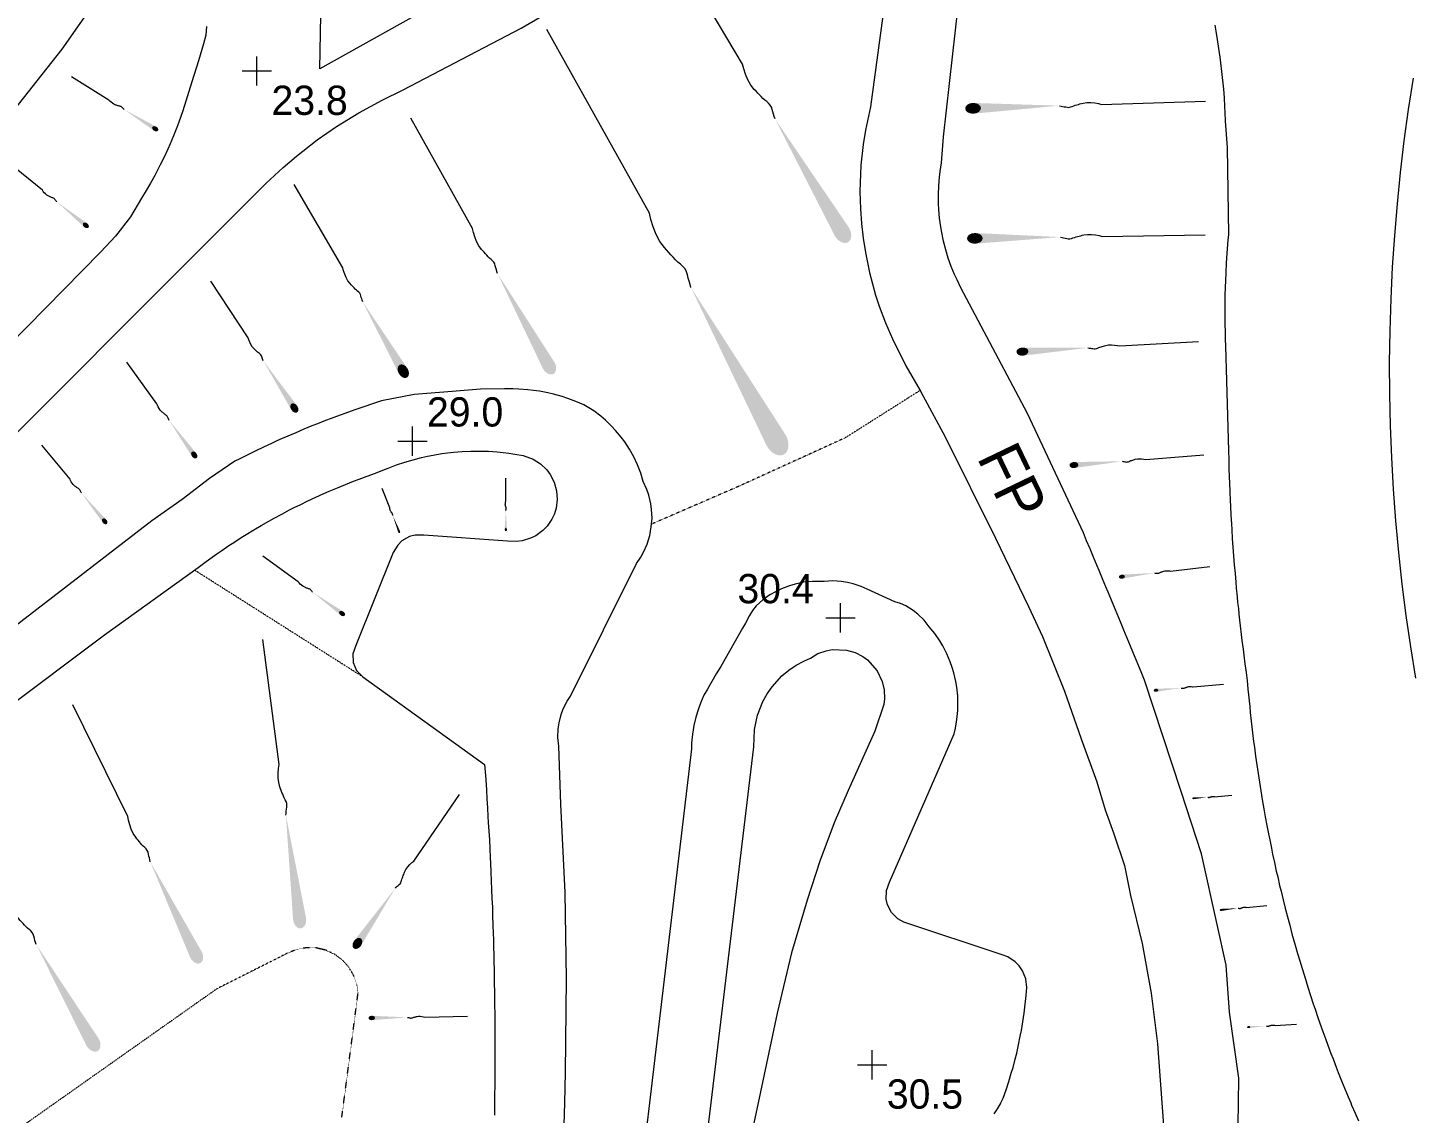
# Model space of a CAD drawing. Header units: millimetres. Extents: x 833924389 to 835767163, y 817400000 to 818811854.
# Drawn here: x 835464360 to 835511644, y 818006871 to 818043950 of the extents above; entities that cross this region are included whole.
import ezdxf
from ezdxf.enums import TextEntityAlignment as Align

# ---------------------------------------------------------------- set-up
doc = ezdxf.new("R2010")
doc.units = ezdxf.units.MM
doc.header["$LTSCALE"] = 10
doc.header["$MEASUREMENT"] = 0
doc.linetypes.add('11nw24d$1$DGN Style 5', pattern=[1.174922, 0.503538, -0.671384])
doc.layers.add('01_Base_Plan', color=5, linetype='Continuous', lineweight=5)
doc.styles.add('11nw24d$0$Style-WORKING', font='WORKING.shx')
doc.styles.add('11nw24d$1$Style-ENGINEERING', font='ENGINEERING.shx')

# ---------------------------------------------------------------- blocks, each defined once
blk = doc.blocks.new('11nw24d$0$SPOTHT')
at = {"layer": '01_Base_Plan', "linetype": 'Continuous', "lineweight": 13}
for p, q in [((0, -0.5), (0, 0.5)), ((-0.5, 0), (0.5, 0))]:
    blk.add_line(p, q, dxfattribs=at)

msp = doc.modelspace()

# ---------------------------------------------------------------- hatches: boundary and pattern name
at = {"layer": '01_Base_Plan', "linetype": 'Continuous'}
h = msp.add_hatch(color=256, dxfattribs=at)
edge = h.paths.add_edge_path()
edge.add_ellipse((835496644, 818041196), major_axis=(269, 8), ratio=0.683333, start_angle=0, end_angle=360)
h = msp.add_hatch(color=256, dxfattribs=at)
edge = h.paths.add_edge_path()
edge.add_ellipse((835468715, 818040498), major_axis=(-97, 60.2), ratio=0.683333, start_angle=0, end_angle=360)
h = msp.add_hatch(color=256, dxfattribs=at)
edge = h.paths.add_edge_path()
edge.add_ellipse((835466346, 818037199), major_axis=(-91, 73.6), ratio=0.683333, start_angle=0, end_angle=360)
h = msp.add_hatch(color=256, dxfattribs=at)
edge = h.paths.add_edge_path()
edge.add_ellipse((835492166, 818036977), major_axis=(-209, 352), ratio=0.683333, start_angle=0, end_angle=360)
h = msp.add_hatch(color=256, dxfattribs=at)
edge = h.paths.add_edge_path()
edge.add_ellipse((835496705, 818036754), major_axis=(267, 4), ratio=0.683333, start_angle=0, end_angle=360)
h = msp.add_hatch(color=256, dxfattribs=at)
edge = h.paths.add_edge_path()
edge.add_ellipse((835498329, 818032887), major_axis=(204, 12), ratio=0.683333, start_angle=0, end_angle=360)
h = msp.add_hatch(color=256, dxfattribs=at)
edge = h.paths.add_edge_path()
edge.add_ellipse((835477186, 818032217), major_axis=(-127, 217), ratio=0.683333, start_angle=0, end_angle=360)
h = msp.add_hatch(color=256, dxfattribs=at)
edge = h.paths.add_edge_path()
edge.add_ellipse((835482153, 818032412), major_axis=(-160, 287), ratio=0.683333, start_angle=0, end_angle=360)
h = msp.add_hatch(color=256, dxfattribs=at)
edge = h.paths.add_edge_path()
edge.add_ellipse((835473466, 818030960), major_axis=(-97, 147), ratio=0.683333, start_angle=0, end_angle=360)
h = msp.add_hatch(color=256, dxfattribs=at)
edge = h.paths.add_edge_path()
edge.add_ellipse((835489921, 818029852), major_axis=(-266, 477), ratio=0.683333, start_angle=0, end_angle=360)
h = msp.add_hatch(color=256, dxfattribs=at)
edge = h.paths.add_edge_path()
edge.add_ellipse((835470047, 818029357), major_axis=(-78, 107), ratio=0.683333, start_angle=0, end_angle=360)
h = msp.add_hatch(color=256, dxfattribs=at)
edge = h.paths.add_edge_path()
edge.add_ellipse((835500088, 818029012), major_axis=(151, 12), ratio=0.683333, start_angle=0, end_angle=360)
h = msp.add_hatch(color=256, dxfattribs=at)
edge = h.paths.add_edge_path()
edge.add_ellipse((835466990, 818027089), major_axis=(-72.8, 88.5), ratio=0.683333, start_angle=0, end_angle=360)
h = msp.add_hatch(color=256, dxfattribs=at)
edge = h.paths.add_edge_path()
edge.add_ellipse((835477043, 818026737), major_axis=(-19.6, 49.9), ratio=0.683333, start_angle=0, end_angle=360)
h = msp.add_hatch(color=256, dxfattribs=at)
edge = h.paths.add_edge_path()
edge.add_ellipse((835480688, 818026810), major_axis=(0, 59.5), ratio=0.683333, start_angle=0, end_angle=360)
h = msp.add_hatch(color=256, dxfattribs=at)
edge = h.paths.add_edge_path()
edge.add_ellipse((835501727, 818025199), major_axis=(102, 12), ratio=0.683333, start_angle=0, end_angle=360)
h = msp.add_hatch(color=256, dxfattribs=at)
edge = h.paths.add_edge_path()
edge.add_ellipse((835475096, 818023941), major_axis=(-91.9, 66.5), ratio=0.683333, start_angle=0, end_angle=360)
h = msp.add_hatch(color=256, dxfattribs=at)
edge = h.paths.add_edge_path()
edge.add_ellipse((835502891, 818021320), major_axis=(78.2, 7.1), ratio=0.683333, start_angle=0, end_angle=360)
h = msp.add_hatch(color=256, dxfattribs=at)
edge = h.paths.add_edge_path()
edge.add_ellipse((835504170, 818017629), major_axis=(44.5, 3.6), ratio=0.683333, start_angle=0, end_angle=360)
h = msp.add_hatch(color=256, dxfattribs=at)
edge = h.paths.add_edge_path()
edge.add_ellipse((835473645, 818013511), major_axis=(-43, 324), ratio=0.683333, start_angle=0, end_angle=360)
h = msp.add_hatch(color=256, dxfattribs=at)
edge = h.paths.add_edge_path()
edge.add_ellipse((835505116, 818013818), major_axis=(53.2, 5.3), ratio=0.683333, start_angle=0, end_angle=360)
h = msp.add_hatch(color=256, dxfattribs=at)
edge = h.paths.add_edge_path()
edge.add_ellipse((835470107, 818012290), major_axis=(-143, 290), ratio=0.683333, start_angle=0, end_angle=360)
h = msp.add_hatch(color=256, dxfattribs=at)
edge = h.paths.add_edge_path()
edge.add_ellipse((835475619, 818012673), major_axis=(119, 173), ratio=0.683333, start_angle=0, end_angle=360)
h = msp.add_hatch(color=256, dxfattribs=at)
edge = h.paths.add_edge_path()
edge.add_ellipse((835476111, 818010127), major_axis=(111, 2), ratio=0.683333, start_angle=0, end_angle=360)
h = msp.add_hatch(color=256, dxfattribs=at)
edge = h.paths.add_edge_path()
edge.add_ellipse((835466574, 818009305), major_axis=(-176, 305), ratio=0.683333, start_angle=0, end_angle=360)
h = msp.add_hatch(color=256, dxfattribs=at)
edge = h.paths.add_edge_path()
edge.add_ellipse((835506055, 818009816), major_axis=(55.3, 3.6), ratio=0.683333, start_angle=0, end_angle=360)

# ---------------------------------------------------------------- linework, layer by layer
for p, q in [((835488769, 818042708), (835486022, 818047340)), ((835485592, 818037615), (835482092, 818043889)), ((835467136, 818041478), (835465859, 818042269)), ((835501032, 818041329), (835504578, 818041437)), ((835479550, 818037086), (835477445, 818040864)), ((835464865, 818038397), (835463667, 818039366)), ((835475123, 818035745), (835473455, 818038596)), ((835501052, 818036820), (835504567, 818036873)), ((835471890, 818033356), (835470616, 818035292)), ((835501658, 818033078), (835504348, 818033233)), ((835468775, 818031107), (835467746, 818032522)), ((835465805, 818028530), (835464847, 818029695)), ((835502539, 818029202), (835504520, 818029357)), ((835480688, 818027779), (835480688, 818028563)), ((835476724, 818027550), (835476466, 818028207)), ((835473600, 818025024), (835472391, 818025899)), ((835503389, 818025391), (835504732, 818025546)), ((835472949, 818018786), (835472386, 818023049)), ((835504164, 818021435), (835505194, 818021529)), ((835467781, 818017010), (835465901, 818020826)), ((835477549, 818015488), (835479108, 818017764)), ((835504894, 818017686), (835505480, 818017733)), ((835505981, 818013904), (835506681, 818013974)), ((835477917, 818010159), (835479378, 818010185)), ((835506956, 818009874), (835507684, 818009921))]:
    msp.add_line(p, q, dxfattribs=at)
at = {"layer": '01_Base_Plan', "linetype": '11nw24d$1$DGN Style 5'}
msp.add_line((835475801, 818021779), (835470063, 818025420), dxfattribs=at)
at = {"layer": '01_Base_Plan', "linetype": 'Continuous', "flags": 128}
for points in [[(835453641, 818019746), (835468567, 818034696), (835472496, 818038631), (835473082, 818039176), (835473539, 818039565), (835474250, 818040115), (835474906, 818040572), (835475672, 818041047), (835476461, 818041478), (835477184, 818041824), (835481207, 818043934), (835481969, 818044375), (835482469, 818044707), (835483109, 818045190), (835484160, 818046103), (835484445, 818046385), (835484902, 818046916), (835485137, 818047240), (835485297, 818047492), (835486926, 818050703), (835487280, 818051631), (835488473, 818051112)], [(835505690, 818005738), (835505711, 818007227), (835505723, 818008070), (835505402, 818010328), (835505289, 818011928), (835504977, 818013322), (835504449, 818015731), (835503750, 818017859), (835502504, 818021660), (835502406, 818021897), (835502328, 818022082), (835502215, 818022359), (835502102, 818022637), (835502023, 818022822), (835501910, 818023100), (835501793, 818023375), (835501680, 818023652), (835501566, 818023930), (835501449, 818024207), (835501371, 818024393), (835501258, 818024668), (835501180, 818024853), (835501066, 818025131), (835500949, 818025406), (835500871, 818025592), (835500758, 818025869), (835500641, 818026145), (835500523, 818026422), (835500410, 818026699), (835498500, 818030773), (835496231, 818035068), (835496098, 818035338), (835496012, 818035520), (835495898, 818035797), (835495797, 818036078), (835495711, 818036365), (835495633, 818036656), (835495574, 818036949), (835495539, 818037147), (835495500, 818037443), (835495473, 818037742), (835495465, 818037943), (835495461, 818038242), (835495473, 818038543), (835495496, 818038842), (835495520, 818039041), (835495566, 818039336), (835495637, 818040227), (835496761, 818050253)], [(835494143, 818048648), (835493141, 818041250), (835492969, 818040449), (835492891, 818039955), (835492816, 818039258), (835492781, 818038359), (835492797, 818037760), (835492832, 818037262), (835492887, 818036764), (835492965, 818036270), (835493106, 818035584), (835493316, 818034813), (835493441, 818034434), (835493652, 818033871), (835493891, 818033320), (835494348, 818032395), (835494833, 818031559), (835494934, 818031387), (835495688, 818029975), (835497414, 818026518), (835498539, 818024176), (835499012, 818023158), (835499762, 818021285), (835500332, 818019664), (835500875, 818018195), (835501160, 818017232), (835501445, 818016447), (835501813, 818015332), (835502020, 818014316), (835502414, 818012670), (835502731, 818010971), (835502945, 818009244), (835503091, 818007227), (835503180, 818006002)], [(835478535, 818044906), (835474332, 818042541), (835474424, 818047462)], [(835457004, 818032414), (835465539, 818043217), (835466770, 818044977)], [(835470465, 818043992), (835470438, 818043693), (835470363, 818043402), (835470191, 818042816), (835469969, 818042103), (835469652, 818041106), (835469586, 818040916), (835469520, 818040727), (835469449, 818040539), (835469340, 818040260), (835469227, 818039984), (835469145, 818039801), (835469020, 818039529), (835468887, 818039260), (835468793, 818039082), (835468699, 818038904), (835468555, 818038645), (835468402, 818038385), (835468242, 818038131), (835467867, 818037492), (835467363, 818036830), (835466859, 818036293), (835452356, 818021539)], [(835504902, 818044033), (835504938, 818043836), (835504984, 818043541), (835505031, 818043244), (835505070, 818042947), (835505098, 818042748), (835505133, 818042451), (835505152, 818042252), (835505172, 818042053), (835505191, 818041853), (835505215, 818041555), (835505234, 818041256), (835505246, 818041055), (835505258, 818040756), (835505320, 818039861), (835505367, 818036891), (835505348, 818036691), (835505324, 818036393), (835505301, 818036094), (835505289, 818035893), (835505273, 818035594), (835505262, 818035295), (835505254, 818035094), (835505246, 818034795), (835505242, 818034594), (835505242, 818034295), (835505242, 818034094), (835505246, 818033795), (835505250, 818033594), (835505258, 818033295), (835505266, 818033080), (835505367, 818029500), (835505375, 818029201), (835505383, 818028900), (835505391, 818028602), (835505398, 818028400), (835505410, 818028102), (835505422, 818027803), (835505434, 818027602), (835505449, 818027303), (835505465, 818027004), (835505477, 818026803), (835505496, 818026504), (835505520, 818026205), (835505539, 818025906), (835505563, 818025606), (835505590, 818025307), (835505613, 818025008), (835505633, 818024809), (835505660, 818024512), (835505680, 818024313), (835505703, 818024113), (835505723, 818023914), (835505746, 818023715), (835505766, 818023516), (835505801, 818023219), (835505828, 818023020), (835505863, 818022723), (835505891, 818022523), (835505930, 818022227), (835505969, 818021930), (835506008, 818021658), (835506031, 818021359), (835506051, 818021160), (835506070, 818020961), (835506090, 818020762), (835506109, 818020563), (835506141, 818020266), (835506164, 818020066), (835506188, 818019867), (835506223, 818019570), (835506250, 818019371), (835506289, 818019074), (835506332, 818018777), (835506375, 818018481), (835506422, 818018184), (835506469, 818017887), (835506516, 818017592), (835506551, 818017395), (835506586, 818017197), (835506621, 818017000), (835506676, 818016705), (835506734, 818016412), (835506773, 818016215), (835506832, 818015922), (835506875, 818015725), (835506938, 818015432), (835507000, 818015139), (835507047, 818014943), (835507113, 818014652), (835507160, 818014457), (835507231, 818014166), (835507305, 818013875), (835507379, 818013584), (835507457, 818013295), (835507535, 818013006), (835507590, 818012813), (835507645, 818012619), (835507727, 818012332), (835507813, 818012045), (835507867, 818011852), (835507957, 818011566), (835508016, 818011375), (835508078, 818011184), (835508168, 818010898), (835508262, 818010613), (835508328, 818010424), (835508422, 818010141), (835508488, 818009951), (835508590, 818009668), (835508691, 818009387), (835508762, 818009199), (835508863, 818008918), (835508938, 818008731), (835509043, 818008451), (835509117, 818008264), (835509227, 818007986), (835509340, 818007707), (835509453, 818007430), (835509539, 818007227), (835509570, 818007154), (835509688, 818006879), (835509805, 818006612)], [(835489883, 818040831), (835489857, 818040911), (835489832, 818040991), (835489807, 818041071), (835489781, 818041151), (835489756, 818041231), (835489719, 818041304), (835489663, 818041367), (835489597, 818041423), (835489529, 818041477), (835489465, 818041535), (835489407, 818041595), (835489349, 818041656), (835489291, 818041717), (835489232, 818041777), (835489174, 818041838), (835489057, 818041988), (835488956, 818042167), (835488874, 818042358), (835488811, 818042543), (835488769, 818042708)], [(835511672, 818042227), (835511508, 818041154), (835511359, 818040080), (835511234, 818039006), (835511125, 818037928), (835511035, 818036848), (835510961, 818035766), (835510910, 818034684), (835510875, 818033600), (835510859, 818032518), (835510863, 818031434), (835510887, 818030350), (835510930, 818029268), (835510992, 818028186), (835511070, 818027103), (835511168, 818026025), (835511285, 818024947), (835511422, 818023873), (835511578, 818022801), (835511750, 818021731)], [(835467653, 818041157), (835467637, 818041173), (835467620, 818041190), (835467604, 818041206), (835467587, 818041223), (835467570, 818041239), (835467552, 818041253), (835467530, 818041261), (835467506, 818041266), (835467482, 818041271), (835467459, 818041277), (835467437, 818041284), (835467415, 818041292), (835467393, 818041299), (835467370, 818041307), (835467348, 818041314), (835467300, 818041337), (835467252, 818041368), (835467207, 818041404), (835467167, 818041442), (835467136, 818041478)], [(835499594, 818041285), (835499649, 818041274), (835499703, 818041263), (835499757, 818041252), (835499812, 818041241), (835499866, 818041230), (835499920, 818041228), (835499973, 818041241), (835500027, 818041261), (835500080, 818041283), (835500133, 818041301), (835500187, 818041316), (835500240, 818041330), (835500294, 818041344), (835500348, 818041358), (835500401, 818041372), (835500525, 818041392), (835500660, 818041393), (835500797, 818041380), (835500924, 818041357), (835501032, 818041329)], [(835465350, 818038005), (835465335, 818038024), (835465321, 818038043), (835465306, 818038062), (835465291, 818038081), (835465276, 818038099), (835465259, 818038115), (835465238, 818038127), (835465215, 818038135), (835465191, 818038143), (835465168, 818038152), (835465146, 818038162), (835465125, 818038173), (835465103, 818038183), (835465081, 818038194), (835465060, 818038204), (835465013, 818038233), (835464969, 818038271), (835464927, 818038314), (835464892, 818038357), (835464865, 818038397)], [(835487011, 818035072), (835486980, 818035180), (835486949, 818035287), (835486918, 818035395), (835486887, 818035503), (835486856, 818035611), (835486809, 818035709), (835486737, 818035794), (835486651, 818035871), (835486562, 818035946), (835486479, 818036025), (835486404, 818036108), (835486328, 818036191), (835486253, 818036274), (835486177, 818036357), (835486102, 818036440), (835485950, 818036645), (835485823, 818036887), (835485719, 818037144), (835485642, 818037394), (835485592, 818037615)], [(835480403, 818035555), (835480384, 818035620), (835480366, 818035685), (835480347, 818035750), (835480328, 818035814), (835480310, 818035879), (835480282, 818035939), (835480238, 818035990), (835480187, 818036036), (835480133, 818036081), (835480083, 818036129), (835480038, 818036179), (835479992, 818036229), (835479947, 818036279), (835479901, 818036329), (835479856, 818036379), (835479765, 818036502), (835479688, 818036648), (835479626, 818036803), (835479580, 818036953), (835479550, 818037086)], [(835499628, 818036798), (835499682, 818036786), (835499735, 818036775), (835499789, 818036763), (835499842, 818036751), (835499896, 818036740), (835499949, 818036737), (835500003, 818036748), (835500056, 818036767), (835500109, 818036789), (835500162, 818036806), (835500215, 818036819), (835500268, 818036833), (835500322, 818036846), (835500375, 818036859), (835500428, 818036872), (835500551, 818036890), (835500685, 818036889), (835500820, 818036874), (835500946, 818036849), (835501052, 818036820)], [(835475799, 818034589), (835475784, 818034638), (835475769, 818034688), (835475753, 818034737), (835475738, 818034786), (835475723, 818034835), (835475700, 818034880), (835475667, 818034919), (835475626, 818034953), (835475584, 818034987), (835475546, 818035022), (835475510, 818035060), (835475475, 818035097), (835475439, 818035135), (835475404, 818035172), (835475368, 818035210), (835475297, 818035302), (835475236, 818035412), (835475186, 818035529), (835475148, 818035644), (835475123, 818035745)], [(835472406, 818032571), (835472394, 818032605), (835472381, 818032639), (835472369, 818032673), (835472356, 818032707), (835472344, 818032741), (835472326, 818032771), (835472301, 818032797), (835472272, 818032820), (835472241, 818032842), (835472213, 818032865), (835472187, 818032890), (835472160, 818032915), (835472134, 818032940), (835472108, 818032965), (835472082, 818032990), (835472028, 818033052), (835471981, 818033127), (835471942, 818033207), (835471911, 818033286), (835471890, 818033356)], [(835500567, 818033015), (835500609, 818033008), (835500650, 818033001), (835500692, 818032994), (835500733, 818032987), (835500775, 818032979), (835500816, 818032979), (835500856, 818032989), (835500896, 818033006), (835500936, 818033024), (835500976, 818033039), (835501017, 818033051), (835501057, 818033063), (835501097, 818033075), (835501138, 818033086), (835501178, 818033098), (835501272, 818033116), (835501375, 818033120), (835501478, 818033112), (835501575, 818033097), (835501658, 818033078)], [(835482673, 818006102), (835482703, 818007227), (835482731, 818008266), (835482762, 818011467), (835482715, 818014412), (835482566, 818017432), (835482496, 818019408), (835482469, 818019707), (835482477, 818020006), (835482504, 818020205), (835482578, 818020494), (835482648, 818020682), (835482785, 818020949), (835482895, 818021117), (835485148, 818025652), (835485293, 818025865), (835485391, 818026041), (835485512, 818026315), (835485602, 818026602), (835485656, 818026897), (835485680, 818027195), (835485664, 818027494), (835485637, 818027693), (835485570, 818027984), (835485504, 818028174), (835485383, 818028447), (835485293, 818028738), (835485184, 818029018), (835485059, 818029289), (835484914, 818029553), (835484750, 818029803), (835484629, 818029965), (835484438, 818030195), (835484301, 818030342), (835484086, 818030549), (835483934, 818030680), (835483695, 818030859), (835483527, 818030971), (835483356, 818031074), (835483082, 818031188), (835482801, 818031289), (835482609, 818031350), (835482320, 818031430), (835482125, 818031475), (835481832, 818031531), (835481633, 818031561), (835481434, 818031584), (835481137, 818031607), (835480934, 818031615), (835480637, 818031615), (835479820, 818031609), (835478859, 818031525), (835477563, 818031416), (835476445, 818031205), (835475535, 818030893), (835475188, 818030772), (835474906, 818030670), (835474719, 818030600), (835474531, 818030529), (835474254, 818030420), (835474066, 818030346), (835473789, 818030232), (835473512, 818030115), (835473238, 818029998), (835473055, 818029916), (835472871, 818029834), (835472688, 818029752), (835472418, 818029625), (835472148, 818029496), (835471969, 818029408), (835471789, 818029318), (835471609, 818029228), (835471430, 818029139), (835470570, 818028547), (835469637, 818027830), (835468602, 818027111), (835463169, 818022929)], [(835469192, 818030534), (835469181, 818030559), (835469170, 818030585), (835469160, 818030610), (835469149, 818030635), (835469138, 818030660), (835469124, 818030682), (835469104, 818030701), (835469081, 818030717), (835469057, 818030733), (835469035, 818030749), (835469015, 818030767), (835468994, 818030785), (835468973, 818030803), (835468953, 818030821), (835468932, 818030838), (835468889, 818030884), (835468851, 818030938), (835468819, 818030997), (835468793, 818031056), (835468775, 818031107)], [(835463516, 818020602), (835466977, 818023215), (835470176, 818025508), (835470414, 818025688), (835470578, 818025805), (835470820, 818025978), (835470988, 818026092), (835471234, 818026260), (835471402, 818026371), (835471652, 818026533), (835471824, 818026639), (835472078, 818026795), (835472336, 818026949), (835472598, 818027098), (835472773, 818027195), (835473035, 818027338), (835473301, 818027478), (835473481, 818027568), (835473660, 818027658), (835473930, 818027789), (835474199, 818027916), (835474473, 818028041), (835474656, 818028121), (835474934, 818028238), (835475211, 818028352), (835475488, 818028461), (835475676, 818028531), (835475957, 818028635), (835476242, 818028734), (835476484, 818028832), (835476672, 818028908), (835476953, 818029014), (835477234, 818029109), (835477523, 818029195), (835477813, 818029270), (835478008, 818029315), (835478207, 818029353), (835478500, 818029402), (835478699, 818029430), (835478898, 818029451), (835479195, 818029475), (835479496, 818029488), (835479797, 818029490), (835480098, 818029481), (835480395, 818029461), (835480594, 818029440), (835480793, 818029416), (835480992, 818029387), (835481285, 818029334), (835481617, 818029215), (835481871, 818029057), (835482086, 818028850), (835482207, 818028690), (835482344, 818028424), (835482422, 818028135), (835482445, 818027836), (835482406, 818027539), (835482348, 818027348), (835482262, 818027166), (835482094, 818026920), (835481953, 818026777), (835481711, 818026600), (835481531, 818026510), (835481246, 818026422), (835481047, 818026397), (835480750, 818026410), (835477891, 818026617), (835477594, 818026617), (835477398, 818026566), (835477141, 818026420), (835476996, 818026281), (835476840, 818026027), (835475566, 818022844), (835475465, 818022561), (835475473, 818022264), (835475590, 818021990), (835475801, 818021779), (835479965, 818018785), (835479992, 818018406), (835480012, 818018107), (835480023, 818017906), (835480043, 818017607), (835480063, 818017309), (835480078, 818017010), (835480090, 818016809), (835480109, 818016510), (835480125, 818016211), (835480141, 818015910), (835480156, 818015611), (835480164, 818015410), (835480176, 818015111), (835480191, 818014813), (835480203, 818014512), (835480215, 818014213), (835480227, 818013912), (835480234, 818013613), (835480246, 818013313), (835480254, 818013014), (835480262, 818012813), (835480270, 818012514), (835480273, 818012313), (835480281, 818012014), (835480285, 818011813), (835480289, 818011514), (835480293, 818011313), (835480301, 818011014), (835480301, 818010813), (835480305, 818010514), (835480309, 818010313), (835480309, 818010014), (835480313, 818009813), (835480313, 818009514), (835480313, 818009313), (835480313, 818009014), (835480313, 818008813), (835480313, 818008514), (835480313, 818008313), (835480313, 818008014), (835480309, 818007813), (835480305, 818007514), (835480305, 818007313), (835480304, 818007227), (835480301, 818007014), (835480297, 818006813)], [(835501736, 818029140), (835501767, 818029135), (835501797, 818029130), (835501828, 818029126), (835501859, 818029121), (835501889, 818029116), (835501920, 818029117), (835501949, 818029125), (835501978, 818029138), (835502008, 818029151), (835502037, 818029163), (835502067, 818029172), (835502096, 818029182), (835502126, 818029191), (835502155, 818029201), (835502185, 818029210), (835502254, 818029224), (835502329, 818029229), (835502406, 818029225), (835502478, 818029215), (835502539, 818029202)], [(835466193, 818028058), (835466183, 818028079), (835466172, 818028100), (835466162, 818028121), (835466152, 818028142), (835466141, 818028163), (835466128, 818028182), (835466110, 818028197), (835466089, 818028209), (835466068, 818028222), (835466048, 818028235), (835466029, 818028249), (835466010, 818028263), (835465992, 818028278), (835465973, 818028292), (835465954, 818028306), (835465915, 818028343), (835465880, 818028388), (835465849, 818028437), (835465824, 818028486), (835465805, 818028530)], [(835476828, 818027284), (835476827, 818027295), (835476825, 818027306), (835476824, 818027316), (835476822, 818027327), (835476820, 818027338), (835476817, 818027348), (835476811, 818027358), (835476804, 818027366), (835476796, 818027375), (835476789, 818027384), (835476783, 818027393), (835476777, 818027402), (835476771, 818027411), (835476764, 818027420), (835476758, 818027429), (835476746, 818027451), (835476737, 818027476), (835476730, 818027502), (835476726, 818027528), (835476724, 818027550)], [(835480688, 818027461), (835480690, 818027473), (835480693, 818027485), (835480696, 818027497), (835480699, 818027509), (835480702, 818027521), (835480702, 818027533), (835480700, 818027545), (835480696, 818027557), (835480691, 818027569), (835480688, 818027580), (835480685, 818027592), (835480682, 818027604), (835480679, 818027616), (835480677, 818027628), (835480674, 818027640), (835480670, 818027668), (835480671, 818027697), (835480675, 818027727), (835480681, 818027755), (835480688, 818027779)], [(835502845, 818025328), (835502866, 818025325), (835502887, 818025323), (835502907, 818025321), (835502928, 818025318), (835502949, 818025316), (835502970, 818025317), (835502990, 818025323), (835503010, 818025333), (835503029, 818025343), (835503049, 818025351), (835503069, 818025359), (835503088, 818025366), (835503108, 818025373), (835503128, 818025380), (835503148, 818025387), (835503195, 818025399), (835503246, 818025403), (835503298, 818025403), (835503347, 818025398), (835503389, 818025391)], [(835474090, 818024669), (835474075, 818024687), (835474059, 818024705), (835474044, 818024722), (835474029, 818024740), (835474014, 818024757), (835473996, 818024772), (835473975, 818024781), (835473952, 818024788), (835473929, 818024795), (835473906, 818024802), (835473885, 818024811), (835473863, 818024820), (835473842, 818024829), (835473820, 818024838), (835473799, 818024847), (835473752, 818024873), (835473707, 818024907), (835473665, 818024946), (835473629, 818024987), (835473600, 818025024)], [(835497363, 818006852), (835497473, 818007020), (835497578, 818007191), (835497594, 818007227), (835497668, 818007389), (835497770, 818007672), (835497863, 818007957), (835497949, 818008244), (835498008, 818008436), (835498082, 818008725), (835498133, 818008920), (835498199, 818009213), (835498258, 818009506), (835498297, 818009703), (835498344, 818009998), (835498387, 818010295), (835498414, 818010494), (835498434, 818010693), (835498453, 818010893), (835498481, 818011166), (835498445, 818011463), (835498332, 818011740), (835498219, 818011906), (835498078, 818012049), (835497828, 818012211), (835497641, 818012281), (835494281, 818013400), (835494070, 818013516), (835493859, 818013728), (835493723, 818013992), (835493676, 818014188), (835493688, 818014486), (835493789, 818014768), (835495996, 818019836), (835496043, 818020031), (835496094, 818020326), (835496121, 818020625), (835496129, 818020924), (835496121, 818021125), (835496090, 818021422), (835496055, 818021619), (835495988, 818021912), (835495930, 818022103), (835495863, 818022293), (835495746, 818022568), (835495609, 818022834), (835495504, 818023006), (835495336, 818023254), (835495148, 818023488), (835494977, 818023713), (835494762, 818023924), (835494602, 818024047), (835494348, 818024199), (835494164, 818024279), (835493973, 818024344), (835493031, 818024768), (835492828, 818024861), (835492547, 818024959), (835492352, 818025006), (835492152, 818025037), (835491856, 818025055), (835491555, 818025037), (835491160, 818025039), (835490863, 818025008), (835490570, 818024945), (835490375, 818024889), (835490098, 818024779), (835489918, 818024691), (835489707, 818024578), (835489461, 818024408), (835489242, 818024203), (835489117, 818024047), (835489008, 818023879), (835488867, 818023615), (835488770, 818023440), (835488621, 818023178), (835488477, 818022916), (835488328, 818022656), (835488180, 818022395), (835488027, 818022137), (835487875, 818021877), (835487723, 818021619), (835487570, 818021361), (835487453, 818021152), (835487332, 818020877), (835487262, 818020690), (835487176, 818020404), (835487106, 818020111), (835487059, 818019816), (835487031, 818019518), (835487023, 818019316), (835485592, 818007227), (835485286, 818004638)], [(835487395, 818004695), (835487699, 818007227), (835489156, 818019383), (835489176, 818019982), (835489281, 818020471), (835489465, 818020934), (835489609, 818021195), (835489781, 818021441), (835490117, 818021811), (835490348, 818022004), (835490598, 818022174), (835490859, 818022316), (835491090, 818022418), (835491348, 818022570), (835491629, 818022672), (835491828, 818022709), (835492324, 818022693), (835492613, 818022611), (835492879, 818022475), (835493043, 818022357), (835493371, 818021984), (835493543, 818021625), (835493609, 818021332), (835493621, 818021033), (835493598, 818020834), (835493293, 818019920), (835492375, 818017893), (835491906, 818016787), (835491414, 818015478), (835490981, 818014147), (835490449, 818012357), (835489957, 818010297), (835489301, 818007227), (835489016, 818005894)], [(835503747, 818021397), (835503763, 818021395), (835503779, 818021393), (835503795, 818021391), (835503811, 818021388), (835503827, 818021386), (835503843, 818021386), (835503858, 818021391), (835503873, 818021398), (835503888, 818021405), (835503904, 818021411), (835503919, 818021416), (835503934, 818021422), (835503950, 818021427), (835503965, 818021432), (835503980, 818021437), (835504016, 818021445), (835504055, 818021447), (835504095, 818021446), (835504132, 818021441), (835504164, 818021435)], [(835473177, 818017058), (835473184, 818017125), (835473191, 818017191), (835473197, 818017258), (835473204, 818017325), (835473210, 818017392), (835473206, 818017457), (835473185, 818017520), (835473154, 818017582), (835473120, 818017644), (835473092, 818017706), (835473068, 818017769), (835473044, 818017831), (835473021, 818017894), (835472997, 818017957), (835472973, 818018020), (835472934, 818018167), (835472917, 818018330), (835472916, 818018496), (835472928, 818018652), (835472949, 818018786)], [(835504657, 818017667), (835504666, 818017666), (835504675, 818017665), (835504684, 818017663), (835504693, 818017662), (835504702, 818017661), (835504711, 818017661), (835504720, 818017663), (835504728, 818017667), (835504737, 818017671), (835504746, 818017675), (835504754, 818017677), (835504763, 818017680), (835504772, 818017683), (835504781, 818017686), (835504789, 818017688), (835504810, 818017693), (835504832, 818017694), (835504855, 818017693), (835504876, 818017690), (835504894, 818017686)], [(835468544, 818015464), (835468529, 818015529), (835468514, 818015593), (835468498, 818015658), (835468483, 818015723), (835468468, 818015787), (835468444, 818015847), (835468404, 818015900), (835468355, 818015948), (835468304, 818015995), (835468258, 818016044), (835468216, 818016095), (835468174, 818016146), (835468131, 818016198), (835468089, 818016249), (835468047, 818016300), (835467964, 818016426), (835467896, 818016573), (835467842, 818016728), (835467804, 818016878), (835467781, 818017010)], [(835476917, 818014566), (835476948, 818014595), (835476980, 818014624), (835477012, 818014653), (835477044, 818014682), (835477075, 818014711), (835477101, 818014744), (835477118, 818014783), (835477130, 818014826), (835477141, 818014870), (835477154, 818014911), (835477169, 818014952), (835477185, 818014992), (835477200, 818015032), (835477216, 818015072), (835477232, 818015112), (835477276, 818015199), (835477338, 818015284), (835477408, 818015364), (835477481, 818015433), (835477549, 818015488)], [(835464651, 818012639), (835464630, 818012708), (835464609, 818012778), (835464588, 818012847), (835464567, 818012916), (835464546, 818012985), (835464515, 818013048), (835464468, 818013102), (835464412, 818013151), (835464353, 818013198), (835464299, 818013249), (835464250, 818013301), (835464200, 818013354), (835464151, 818013407), (835464102, 818013459), (835464052, 818013512), (835463953, 818013643), (835463868, 818013797), (835463799, 818013962), (835463747, 818014122), (835463713, 818014264)], [(835505698, 818013876), (835505709, 818013874), (835505719, 818013873), (835505730, 818013872), (835505741, 818013870), (835505752, 818013869), (835505763, 818013869), (835505773, 818013872), (835505784, 818013877), (835505794, 818013882), (835505804, 818013886), (835505814, 818013890), (835505825, 818013894), (835505835, 818013897), (835505846, 818013901), (835505856, 818013904), (835505880, 818013910), (835505907, 818013912), (835505934, 818013911), (835505960, 818013908), (835505981, 818013904)], [(835477326, 818010148), (835477348, 818010144), (835477370, 818010139), (835477393, 818010134), (835477415, 818010129), (835477437, 818010124), (835477459, 818010123), (835477481, 818010128), (835477503, 818010136), (835477526, 818010145), (835477548, 818010152), (835477570, 818010158), (835477592, 818010163), (835477614, 818010169), (835477636, 818010175), (835477658, 818010180), (835477709, 818010188), (835477765, 818010187), (835477821, 818010181), (835477873, 818010171), (835477917, 818010159)], [(835506661, 818009855), (835506672, 818009853), (835506683, 818009851), (835506695, 818009849), (835506706, 818009847), (835506717, 818009846), (835506728, 818009846), (835506739, 818009848), (835506750, 818009853), (835506761, 818009858), (835506772, 818009862), (835506782, 818009865), (835506793, 818009869), (835506804, 818009872), (835506815, 818009875), (835506826, 818009879), (835506851, 818009883), (835506879, 818009885), (835506907, 818009883), (835506934, 818009879), (835506956, 818009874)]]:
    msp.add_lwpolyline(points, dxfattribs=at)
at = {"layer": '01_Base_Plan', "linetype": '11nw24d$1$DGN Style 5', "flags": 128}
for points in [[(835494836, 818031561), (835494833, 818031559), (835492281, 818029943), (835488660, 818028293), (835485668, 818026996)], [(835475086, 818006729), (835475641, 818010973), (835475602, 818011254), (835475496, 818011568), (835475332, 818011854), (835475109, 818012102), (835474844, 818012299), (835474547, 818012439), (835474223, 818012518), (835473895, 818012527), (835473566, 818012473), (835473258, 818012354), (835470813, 818011119), (835463121, 818005689), (835462203, 818005363), (835461918, 818005258), (835461605, 818005146), (835461293, 818005039), (835460977, 818004936), (835460660, 818004838), (835460344, 818004742), (835460023, 818004652), (835459703, 818004564), (835459383, 818004482), (835459063, 818004404), (835458738, 818004330), (835458414, 818004262), (835458090, 818004195), (835457762, 818004135), (835457438, 818004078), (835457109, 818004025), (835456781, 818003977), (835456453, 818003934), (835456125, 818003893), (835455793, 818003857), (835455465, 818003826), (835455133, 818003801), (835454805, 818003777), (835454473, 818003760), (835454373, 818003756), (835454141, 818003746), (835453809, 818003736), (835453477, 818003730), (835453148, 818003730), (835452816, 818003732), (835452484, 818003740), (835452152, 818003754), (835451820, 818003770), (835451492, 818003791), (835451160, 818003814), (835450832, 818003846), (835450611, 818001850), (835450605, 818001793), (835450445, 818000000)]]:
    msp.add_lwpolyline(points, dxfattribs=at)
at = {"layer": '01_Base_Plan', "linetype": 'Continuous'}
for points in [[(835499594, 818041285), (835496639, 818041380), (835496650, 818041012)], [(835467653, 818041157), (835468674, 818040431), (835468757, 818040564)], [(835499628, 818036798), (835496702, 818036937), (835496707, 818036572)], [(835480403, 818035555), (835481956, 818032303), (835482349, 818032521)], [(835475799, 818034589), (835477038, 818032130), (835477334, 818032303)], [(835472406, 818032571), (835473365, 818030894), (835473566, 818031026)], [(835501736, 818029140), (835500080, 818029115), (835500096, 818028909)], [(835466193, 818028058), (835466929, 818027039), (835467050, 818027138)], [(835502845, 818025328), (835501719, 818025269), (835501735, 818025130)], [(835474090, 818024669), (835475050, 818023879), (835475141, 818024004)], [(835505698, 818013876), (835505112, 818013854), (835505119, 818013781)], [(835477326, 818010148), (835476110, 818010203), (835476112, 818010051)]]:
    msp.add_solid(points, dxfattribs=at)
at = {"layer": '01_Base_Plan', "linetype": 'Continuous', "extrusion": (0, 0, -1)}
for points in [[(-835489883, 818040831), (-835491926, 818036834), (-835492407, 818037120)], [(-835465350, 818038005), (-835466296, 818037136), (-835466397, 818037261)], [(-835487011, 818035072), (-835489596, 818029670), (-835490247, 818030034)], [(-835500567, 818033015), (-835498321, 818033026), (-835498338, 818032747)], [(-835469192, 818030534), (-835469973, 818029304), (-835470120, 818029411)], [(-835476828, 818027284), (-835477009, 818026724), (-835477077, 818026751)], [(-835480688, 818027461), (-835480647, 818026810), (-835480728, 818026810)], [(-835503747, 818021397), (-835502886, 818021373), (-835502896, 818021266)], [(-835504657, 818017667), (-835504167, 818017659), (-835504172, 818017598)], [(-835473177, 818017058), (-835473423, 818013482), (-835473866, 818013541)], [(-835468544, 818015464), (-835469909, 818012192), (-835470305, 818012388)], [(-835476917, 818014566), (-835475500, 818012754), (-835475737, 818012592)], [(-835464651, 818012639), (-835466366, 818009184), (-835466782, 818009425)], [(-835506661, 818009855), (-835506053, 818009854), (-835506058, 818009778)]]:
    msp.add_solid(points, dxfattribs=at)

# ---------------------------------------------------------------- block references
at = {"layer": '01_Base_Plan', "linetype": 'Continuous', "xscale": 1000, "yscale": 1000, "zscale": 1000}
for p in [(835472186, 818042471, 23800), (835477496, 818029827, 29000), (835492118, 818023791, 30400), (835493200, 818008531, 30500)]:
    msp.add_blockref('11nw24d$0$SPOTHT', p, dxfattribs=at)

# ---------------------------------------------------------------- texts
at = {"layer": '01_Base_Plan', "linetype": 'Continuous', "style": '11nw24d$1$Style-ENGINEERING'}
for s, p in [('23.8', (835472686, 818041971, 23800)), ('30.5', (835493700, 818008031, 30500))]:
    msp.add_text(s, height=1000, dxfattribs=at).set_placement(p, align=Align.TOP_LEFT)
msp.add_text('29.0', height=1000, dxfattribs=at).set_placement((835477996, 818030327, 29000))
at = {"layer": '01_Base_Plan', "linetype": 'Continuous', "style": '11nw24d$0$Style-WORKING'}
msp.add_text('FP', height=1500, rotation=295.7099, dxfattribs=at).set_placement((835496758, 818029277))
at = {"layer": '01_Base_Plan', "linetype": 'Continuous', "style": '11nw24d$1$Style-ENGINEERING'}
msp.add_text('30.4', height=1000, dxfattribs=at).set_placement((835491201, 818024291, 30400), align=Align.RIGHT)

doc.saveas('drawing.dxf')
